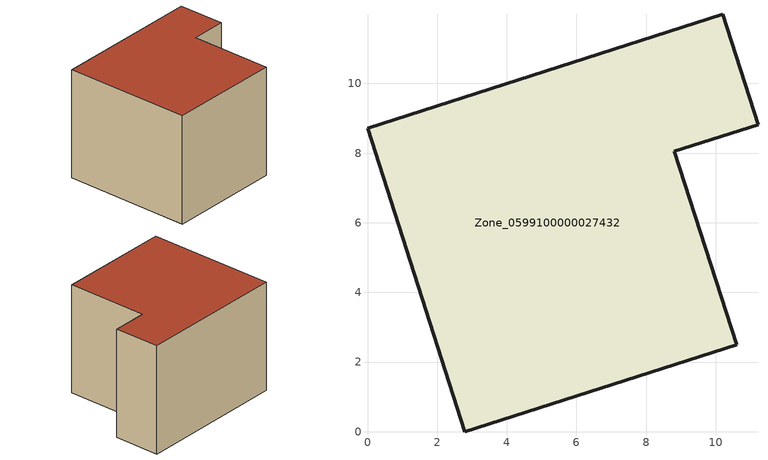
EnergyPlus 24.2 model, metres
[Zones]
Zone_0599100000027432
 floor ground (C_G): 2.8,0 0,8.72 10.2,11.99 11.21,8.82 8.81,8.06 10.61,2.5 z3.83
 wall outside (C_F): 11.21,8.82 10.2,11.99 0,8.72 2.8,0 10.61,2.5 8.81,8.06 11.21,8.82 z3.83:11.66
 roof outside (C_R): 10.61,2.5 8.81,8.06 11.21,8.82 10.2,11.99 0,8.72 2.8,0 z11.66
[BUILDING]
Pand.0599100000027432: North Axis=0; Terrain=City; Loads Convergence Tolerance Value=0.04; Temperature Convergence Tolerance Value=0.4; Solar Distribution=FullExterior; Maximum Number of Warmup Days=25; Minimum Number of Warmup Days=1
[Site:Location]
Rotterdam.The.Hague.AP_ZH_NLD Design_Conditions: Latitude=51.96; Longitude=4.45; Time Zone=1; Elevation=-4.5
[SITE:GROUNDTEMPERATURE:BUILDINGSURFACE]
18, 18, 18, 18, 18, 18, 18, 18, 18, 18, 18, 18
[MATERIAL] Thermal Absorptance=0.9; Solar Absorptance=0.7; Visible Absorptance=0.7
Name | Roughness | Thickness | Conductivity | Density | Specific Heat
G.TC.1965-1974 | MediumSmooth | 0.15 | 0.882353 | 540 | 1210
F.TC.1965-1974 | Rough | 0.3 | 0.697674 | 1920 | 840
R.TC.1965-1974 | MediumRough | 0.2 | 0.232558 | 1500 | 1000
[CONSTRUCTION]
C_G: G.TC.1965-1974
C_F: F.TC.1965-1974
C_R: R.TC.1965-1974
[ZONE]
Zone_0599100000027432: Type=1; Multiplier=1; Ceiling Height=Autocalculate; Volume=Autocalculate; Floor Area=autocalculate; Part of Total Floor Area=Yes
[ZONEINFILTRATION:DESIGNFLOWRATE]
Infil_Zone_0599100000027432: Zone or ZoneList or Space or SpaceList=Zone_0599100000027432; Schedule=AlwaysOn; Design Flow Rate Calculation Method=Flow/Area; Flow Rate per Floor Area=0.003; Constant Term Coefficient=1; Temperature Term Coefficient=0; Velocity Term Coefficient=0; Velocity Squared Term Coefficient=0
[HVACTEMPLATE:ZONE:IDEALLOADSAIRSYSTEM]
Zone_0599100000027432: Maximum Heating Supply Air Temperature=50; Minimum Cooling Supply Air Temperature=13; Maximum Heating Supply Air Humidity Ratio=0.0156; Minimum Cooling Supply Air Humidity Ratio=0.0077; Heating Limit=NoLimit; Cooling Limit=NoLimit; Dehumidification Control Type=ConstantSensibleHeatRatio; Cooling Sensible Heat Ratio=0.7; Dehumidification Setpoint=60; Humidification Control Type=None; Humidification Setpoint=30; Outdoor Air Method=None; Outdoor Air Flow Rate per Person=0.00944; Outdoor Air Flow Rate per Zone Floor Area=0; Outdoor Air Flow Rate per Zone=0; Demand Controlled Ventilation Type=None; Outdoor Air Economizer Type=NoEconomizer; Heat Recovery Type=None; Sensible Heat Recovery Effectiveness=0.7; Latent Heat Recovery Effectiveness=0.65
[ZONECONTROL:THERMOSTAT]
ThermostatControl_Zone_0599100000027432: Zone or ZoneList=Zone_0599100000027432; Control Type Schedule=DualSetpointControlType; Control 1=Thermostat_Zone_0599100000027432; Temperature Difference Between Cutout And Setpoint=0
[THERMOSTATSETPOINT:DUALSETPOINT]
Thermostat_Zone_0599100000027432: Heating Setpoint Temperature Schedule=HeatingSetpoint_Zone_0599100000027432; Cooling Setpoint Temperature Schedule=CoolingSetpoint_Zone_0599100000027432
[SCHEDULE:COMPACT]
HeatingSetpoint_Zone_0599100000027432: Through: 12/31, For: AllDays, Until: 24:00, 21
CoolingSetpoint_Zone_0599100000027432: Through: 12/31, For: AllDays, Until: 24:00, 24
DualSetpointControlType: Through: 12/31, For: AllDays, Until: 24:00, 4
AlwaysOn: Through: 12/31, For: AllDays, Until: 24:00, 1
